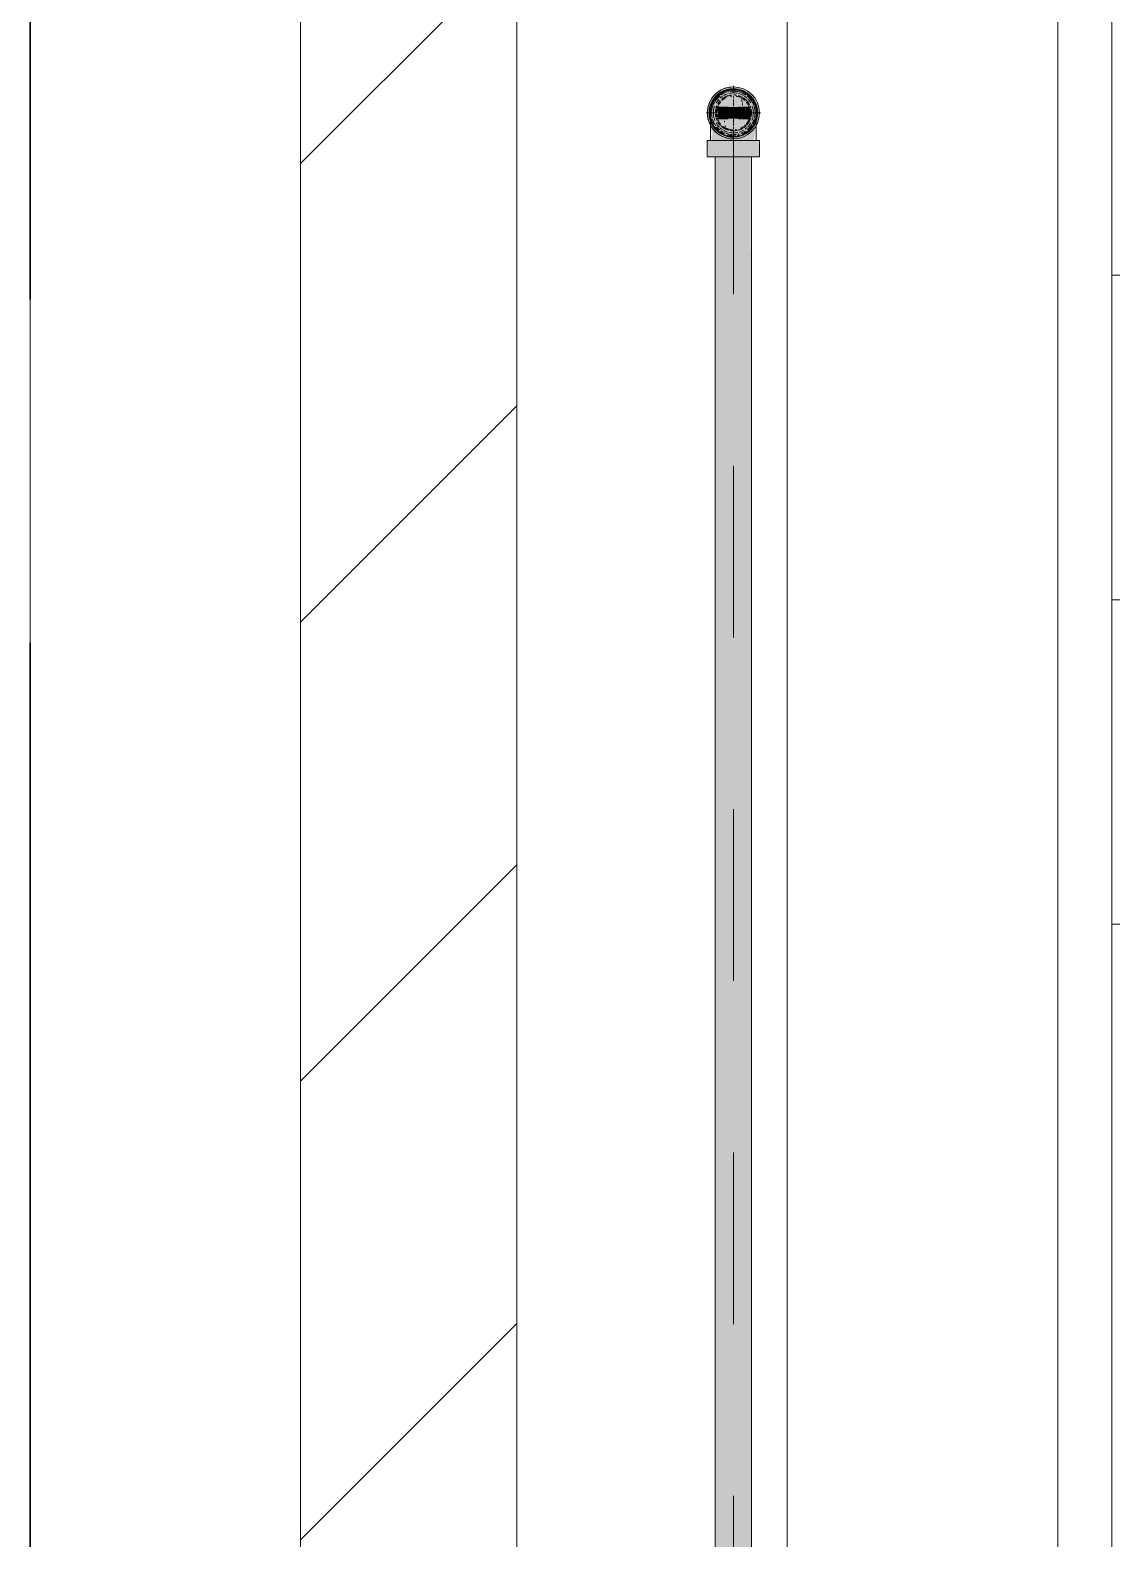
# Model space of a CAD drawing. Header units: millimetres. Extents: x -4000 to 187956, y -58990 to 162485.
# Drawn here: x 98000 to 99000, y 138132 to 139527 of the extents above; entities that cross this region are included whole.
import ezdxf

# ---------------------------------------------------------------- set-up
doc = ezdxf.new("R2010")
doc.units = ezdxf.units.MM
for name, pattern in [('Dash 1_16_', [317.5, 158.75, -158.75]), ('Grid Line', [2222.5, 1270, -317.5, 317.5, -317.5]), ('Grid Line 12_5mm', [2150, 1250, -300, 300, -300]), ('Overhead 1_5mm', [250, 150, -100])]:
    doc.linetypes.add(name, pattern=pattern)
for name, color, linetype, lineweight in [('A-WALL', 113, 'Continuous', 13), ('A-WALL-PATT', 111, 'Continuous', 13), ('F-SPRN', 3, 'Continuous', 9), ('P-PIPE', 3, 'Continuous', 9), ('P-PIPE-CNTR', 3, 'Continuous', 9), ('S-GRID', 1, 'Continuous', 30), ('S-STRS', 31, 'Continuous', 9)]:
    doc.layers.add(name, color=color, linetype=linetype, lineweight=lineweight)

# ---------------------------------------------------------------- blocks, each defined once
blk = doc.blocks.new('CMF2_NHAXUONG_A_rvt-1-FFS - TANG 1')
at = {"layer": 'A-WALL-PATT', "lineweight": 9}
h = blk.add_hatch(dxfattribs=at)
h.set_pattern_fill('FP_12', color=250, style=0, pattern_type=2)
h.set_pattern_definition([(45, (0, 0), (-212.13203, 212.13203), [])])
h.paths.add_polyline_path([(98449.8, 132002.1), (98449.8, 140900.5), (98249.8, 140900), (98249.8, 132002.1)])
at = {"layer": 'A-WALL', "color": 50, "lineweight": 15}
for p, q in [((98449.8, 132002.1), (98449.8, 140900.5)), ((98699.8, 140900), (98699.8, 137501.2)), ((98949.8, 137501.2), (98949.8, 140900)), ((98999.8, 137501.2), (98999.8, 140900)), ((98249.8, 140700.5), (98249.8, 132202.1))]:
    blk.add_line(p, q, dxfattribs=at)
at = {"layer": 'A-WALL', "color": 35, "lineweight": 15}
for p, q in [((98449.8, 132002.1), (98449.8, 140900)), ((98699.8, 140900), (98699.8, 137501.2)), ((98999.8, 137501.2), (98999.8, 140900)), ((98249.8, 140700.5), (98249.8, 132202.1))]:
    blk.add_line(p, q, dxfattribs=at)
at = {"layer": 'S-GRID', "linetype": 'Grid Line 12_5mm', "lineweight": 9}
blk.add_line((98000, 161185.2), (98000, -16487.4), dxfattribs=at)
at = {"layer": 'S-STRS', "color": 252}
for p, q in [((98999.8, 139600), (98999.8, 139300)), ((98999.8, 139300), (98999.8, 139000)), ((98999.8, 139000), (98999.8, 138700))]:
    blk.add_line(p, q, dxfattribs=at)
at = {"layer": 'S-STRS', "color": 250, "linetype": 'Overhead 1_5mm'}
for p, q in [((100199.8, 139300), (98999.8, 139300)), ((100199.8, 139000), (98999.8, 139000))]:
    blk.add_line(p, q, dxfattribs=at)
at = {"layer": 'S-STRS', "color": 250}
for p, q in [((100199.8, 139300), (98999.8, 139300)), ((100199.8, 139000), (98999.8, 139000)), ((100199.8, 138700), (98999.8, 138700))]:
    blk.add_line(p, q, dxfattribs=at)
blk = doc.blocks.new('Sprinkler_Up - DN20-V1012-FFS - TANG 1')
at = {"layer": 'F-SPRN', "transparency": 33554534}
for points in [[(-22.2, 0), (-3.9, 0.7), (-1.7, 2.9), (-1.2, 3.5), (-0.6, 4), (0.6, 4), (1.2, 3.5), (1.7, 2.9), (4.6, 0), (22.2, 0), (18, 13.1), (6.9, 21.2), (-6.9, 21.2), (-18, 13.1), (-20.5, 5.2)], [(0, -16.7), (4.3, -16.1), (11.8, -11.8), (16.1, -4.3), (15, 6.3), (11.8, 11.8), (8.3, 14.4), (0, 16.7), (-4.3, 16.1), (-11.8, 11.8), (-16.1, 4.3), (-16.1, -4.3), (-11.6, -12), (-8.3, -14.4)], [(0, -15.6), (7.8, -13.5), (13.5, -7.8), (15.1, -4), (14.1, 6.3), (13.5, 7.8), (7.8, 13.5), (0, 15.6), (-7.8, 13.5), (-11, 11), (-15.1, 4), (-15.1, -4), (-9.8, -12), (-7.8, -13.5)], [(-6.9, -21.2), (6.9, -21.2), (18, -13.1), (22.2, 0), (3.9, -0.7), (1.7, -2.9), (1.2, -3.5), (0.6, -4), (-0.6, -4), (-1.2, -3.5), (-1.7, -2.9), (-4.6, 0), (-22.2, 0), (-18, -13.1), (-12.4, -17.1)], [(-10.9, -5.5), (-10.9, 5.4), (-14.5, 5.4), (-14.5, -5.5)], [(-7.7, -5.5), (-7.7, 5.4), (-10.9, 5.4), (-10.9, -5.5)], [(-7.7, -5.5), (0, -5.5), (0, 5.4), (-7.7, 5.4)], [(0, 0), (5.7, 0), (2.9, 4.9), (-2.9, 4.9), (-5.7, 0)], [(2.9, -4.9), (5.7, 0), (-5.7, 0), (-2.9, -4.9)], [(0, 0), (4.6, 0), (0, 4.6), (-4.6, 0)], [(0, -4.6), (4.6, 0), (-4.6, 0)], [(0, -2.6), (1.3, 0), (-1.8, 0)], [(-1.3, 0), (1.8, 0), (0, 2.6)], [(7.7, -5.5), (7.7, 5.4), (0, 5.4), (0, -5.5)], [(7.7, -5.5), (10.9, -5.5), (10.8, 5.4), (7.7, 5.4)], [(14.5, -5.5), (14.5, 5.4), (10.9, 5.4), (10.9, -5.5)]]:
    blk.add_hatch(color=1, dxfattribs=at).paths.add_polyline_path(points)
at = {"layer": 'F-SPRN', "color": 1}
for p, q in [((-11.5, 5.4), (-14.5, 5.4)), ((-14.5, 5.4), (-11.3, 5.4)), ((-14.5, 5.4), (-14.5, 3.7)), ((-14.5, 3.3), (-14.5, 0)), ((-11.5, 5.4), (-11.5, 4)), ((-10.9, 1.9), (-10.9, 3.6)), ((-10.8, 5.4), (-8, 5.4)), ((-8.1, 5.4), (-10.8, 5.4)), ((-6.9, 5.4), (-8.1, 5.4)), ((-8.1, 5.4), (-8.1, 2.8)), ((-8.1, 2.5), (-8.1, 0.7)), ((-7.7, 5.4), (-6.9, 5.4)), ((-7.7, 4.8), (-7.7, 2.7)), ((-7.7, 4.8), (-7.7, 2.7)), ((-7.7, 2.1), (-7.7, 0.5)), ((-7.7, 2.1), (-7.7, 0.5)), ((-6.7, 5.4), (-4.7, 5.4)), ((-5.8, 3.8), (-5.8, 2.2)), ((-2.1, 0), (-2.1, 0)), ((-2.1, 0), (-2.1, -0.1)), ((-0.6, 2), (-0.6, 2)), ((-0.5, 2), (-0.6, 2)), ((-0.4, 2), (-0.5, 2)), ((0, 2.1), (-0.1, 2.1)), ((0.3, 2.1), (0.2, 2.1)), ((2.1, 0), (2.1, 0.1)), ((2.1, 0), (2.1, 0)), ((4.7, 5.4), (6.5, 5.4)), ((7.7, 5.4), (10.8, 5.4)), ((7.7, 5.2), (7.7, 2.7)), ((7.7, 5.2), (7.7, 2.7)), ((7.7, 2.3), (7.7, 0.5)), ((7.7, 2.3), (7.7, 0.5)), ((11.5, 5.4), (8.1, 5.4)), ((8.1, 5.4), (8.1, 2.8)), ((8.1, 2.5), (8.1, 0.4)), ((10.8, 5.4), (10.9, 5.4)), ((10.9, 5.4), (14.5, 5.4)), ((10.9, 3.6), (10.9, 0.2)), ((14.5, 5.4), (11.5, 5.4)), ((11.5, 5.4), (11.5, 4)), ((11.5, 3), (11.5, 0.2)), ((14.5, 5.4), (14.5, -5.5)), ((-14.5, -1.3), (-14.5, -3.7)), ((-11.1, -5.5), (-14.5, -5.5)), ((-14.5, -5.5), (-11.5, -5.5)), ((-10.9, -2.6), (-10.9, -1.3)), ((-10.8, -5.5), (-8.1, -5.5)), ((-7.8, -5.5), (-10.8, -5.5)), ((-8.1, -4.2), (-8.1, -5.5)), ((-8.1, -5.5), (-6.9, -5.5)), ((-7.7, -2.7), (-7.7, -4)), ((-7.7, -2.7), (-7.7, -4)), ((-6.9, -5.5), (-7.7, -5.5)), ((-6.9, -5.5), (-5.8, -5.5)), ((-4.8, -5.5), (-6.9, -5.5)), ((-5.8, -2.3), (-5.8, -3.8)), ((0, -2.1), (0.1, -2.1)), ((7, -5.5), (4.8, -5.5)), ((5.8, -2.2), (5.8, -3.8)), ((5.8, -5.5), (7, -5.5)), ((7.7, -0.5), (7.7, -2.3)), ((7.7, -0.5), (7.7, -2.3)), ((7.7, -2.7), (7.7, -5.4)), ((7.7, -2.7), (7.7, -5.4)), ((10.8, -5.5), (7.7, -5.5)), ((8.1, -0.4), (8.1, -2.5)), ((8.1, -2.8), (8.1, -5.5)), ((8.1, -5.5), (11.5, -5.5)), ((10.9, -5.5), (10.8, -5.5)), ((10.9, -0.2), (10.9, -3.6)), ((14.5, -5.5), (10.9, -5.5)), ((11.5, -0.2), (11.5, -3)), ((11.5, -4), (11.5, -5.5)), ((11.5, -5.5), (14.5, -5.5))]:
    blk.add_line(p, q, dxfattribs=at)
at = {"layer": 'F-SPRN', "color": 1, "flags": 128}
for points in [[(-2, 0.7), (-2, 0.6), (-2, 0.5), (-2, 0.5), (-2, 0.4), (-2.1, 0.3), (-2.1, 0.2), (-2.1, 0.1), (-2.1, 0)], [(-1.5, 1.5), (-1.5, 1.4), (-1.6, 1.3), (-1.6, 1.3), (-1.7, 1.2), (-1.7, 1.1), (-1.8, 1.1), (-1.8, 1), (-1.9, 0.9), (-1.9, 0.8), (-1.9, 0.8), (-2, 0.7)], [(-1.1, 1.8), (-1.2, 1.7), (-1.2, 1.7), (-1.3, 1.6), (-1.4, 1.6), (-1.4, 1.5), (-1.5, 1.5)], [(-0.6, 2), (-0.7, 2), (-0.8, 1.9), (-0.9, 1.9), (-0.9, 1.9), (-1, 1.8), (-1.1, 1.8)], [(-0.1, 2.1), (-0.1, 2.1), (-0.2, 2.1), (-0.3, 2.1), (-0.4, 2)], [(0.2, 2.1), (0.1, 2.1), (0, 2.1)], [(0.4, 2), (0.4, 2), (0.3, 2.1)], [(2, 0.4), (2, 0.5), (2, 0.6), (2, 0.7), (1.9, 0.7), (1.9, 0.8), (1.9, 0.9), (1.8, 1), (1.8, 1), (1.8, 1.1), (1.7, 1.2), (1.7, 1.2), (1.6, 1.3), (1.6, 1.4), (1.5, 1.4), (1.4, 1.5), (1.4, 1.5), (1.3, 1.6), (1.3, 1.7), (1.2, 1.7), (1.1, 1.7), (1.1, 1.8), (1, 1.8), (0.9, 1.9), (0.8, 1.9), (0.8, 1.9), (0.7, 2), (0.6, 2), (0.5, 2), (0.4, 2)], [(2.1, 0.1), (2.1, 0.2), (2.1, 0.2), (2.1, 0.3), (2, 0.4)], [(-2.1, -0.1), (-2.1, -0.2), (-2.1, -0.2), (-2.1, -0.3)], [(-2.1, -0.3), (-2, -0.4), (-2, -0.5), (-2, -0.6), (-2, -0.7), (-1.9, -0.7), (-1.9, -0.8), (-1.9, -0.9), (-1.8, -1), (-1.8, -1), (-1.8, -1.1), (-1.7, -1.2), (-1.7, -1.2), (-1.6, -1.3), (-1.6, -1.4), (-1.5, -1.4), (-1.4, -1.5), (-1.4, -1.5), (-1.3, -1.6), (-1.3, -1.7), (-1.2, -1.7), (-1.1, -1.7), (-1.1, -1.8), (-1, -1.8), (-0.9, -1.9), (-0.8, -1.9), (-0.8, -1.9), (-0.7, -2), (-0.6, -2), (-0.5, -2), (-0.4, -2), (-0.4, -2), (-0.3, -2.1), (-0.2, -2.1), (-0.1, -2.1), (0, -2.1)], [(0.1, -2.1), (0.1, -2.1), (0.2, -2.1), (0.3, -2.1), (0.4, -2), (0.5, -2), (0.6, -2), (0.6, -2), (0.7, -2), (0.8, -1.9), (0.9, -1.9), (0.9, -1.9), (1, -1.8), (1.1, -1.8), (1.2, -1.7), (1.2, -1.7), (1.3, -1.6), (1.4, -1.6), (1.4, -1.5), (1.5, -1.5), (1.5, -1.4), (1.6, -1.3), (1.6, -1.3), (1.7, -1.2), (1.7, -1.1), (1.8, -1.1), (1.8, -1), (1.9, -0.9), (1.9, -0.8), (1.9, -0.8), (2, -0.7), (2, -0.6), (2, -0.5), (2, -0.5), (2, -0.4), (2.1, -0.3), (2.1, -0.2), (2.1, -0.1), (2.1, 0)]]:
    blk.add_lwpolyline(points, dxfattribs=at)
at = {"layer": 'F-SPRN', "color": 1}
for radius, start, end in [(22.2, 360, 180), (21.9, 126.6942, 143.2701), (21.9, 108.2621, 125.7507), (16.7, 121.4181, 130.5751), (16.7, 121.4181, 130.5751), (16.7, 106.5995, 120), (16.7, 106.5995, 120), (15.6, 114.4363, 119.9813), (15.6, 114.4363, 119.9813), (21.9, 99.348, 107.901), (16.7, 96.4143, 105), (16.7, 96.4143, 105), (21.9, 90.145, 98.8503), (15.6, 95.5762, 100.6843), (15.6, 95.5762, 100.6843), (16.7, 83.0684, 90), (16.7, 83.0684, 90), (21.9, 72.5583, 89.4624), (15.6, 75.573, 80.5892), (15.6, 75.573, 80.5892), (15.6, 67.5614, 74.5481), (15.6, 67.5614, 74.5481), (16.7, 60, 75), (16.7, 60, 75), (15.6, 60.0187, 65.5637), (15.6, 60.0187, 65.5637), (21.9, 54.2493, 71.7379), (16.7, 49.4249, 58.5819), (16.7, 49.4249, 58.5819), (21.9, 36.7299, 53.3058), (21.9, 165.6773, 179.2615), (21.9, 144.7698, 162.401), (16.7, 167.6802, 180), (16.7, 167.6802, 180), (16.7, 157.6142, 164.9693), (16.7, 157.6142, 164.9693), (15.6, 166.4265, 180), (15.6, 166.4265, 180), (15.6, 156.3845, 165), (15.6, 156.3845, 165), (16.7, 136.7213, 149.931), (16.7, 136.7213, 149.931), (15.6, 150.9409, 156.0102), (15.6, 150.9409, 156.0102), (15.6, 138.4214, 150), (15.6, 138.4214, 150), (15.6, 120.5262, 133.2078), (15.6, 120.5262, 133.2078), (4.63, 155.7832, 180), (4.63, 155.7832, 180), (4.63, 109.0192, 138.2703), (4.63, 109.0192, 138.2703), (2.56, 109.0192, 168.8278), (2.56, 109.0192, 168.8278), (2.04, 109.0192, 180), (4.63, 17.9592, 90), (4.63, 17.9592, 90), (3.81, 57.0577, 90), (2.56, 14.5599, 90), (2.56, 14.5599, 90), (2.04, 10.4703, 90), (3.81, 16.1605, 43.8358), (15.6, 46.7922, 60), (15.6, 46.7922, 60), (15.6, 30, 41.5786), (15.6, 30, 41.5786), (16.7, 30, 43.2787), (16.7, 30, 43.2787), (15.6, 23.9898, 29.5646), (15.6, 23.9898, 29.5646), (15.6, 15, 23.6155), (15.6, 15, 23.6155), (15.6, 360, 13.6618), (15.6, 0, 13.6618), (16.7, 15, 22.3858), (16.7, 15, 22.3858), (16.7, 360, 12.3198), (16.7, 0, 12.3198), (21.9, 17.599, 35.2302), (21.9, 0.7385, 14.3227), (22.2, 180, 360), (21.9, 180.7385, 194.3227), (21.9, 195.1849, 213.4323), (21.9, 213.4323, 216), (21.9, 216.7299, 233.3058), (16.7, 180, 192.3198), (16.7, 180, 192.3198), (16.7, 195.0307, 204.6121), (16.7, 195.0307, 204.6121), (15.6, 181.9082, 193.6618), (15.6, 181.9082, 193.6618), (15.6, 197.3339, 209.5646), (15.6, 197.3339, 209.5646), (16.7, 210.069, 223.2787), (16.7, 210.069, 223.2787), (15.6, 212.5472, 221.5786), (15.6, 212.5472, 221.5786), (16.7, 225, 225.9589), (16.7, 225, 225.9589), (16.7, 229.4249, 238.5819), (16.7, 229.4249, 238.5819), (15.6, 233.795, 240), (15.6, 233.795, 240), (15.6, 240.0187, 254.5481), (15.6, 240.0187, 254.5481), (4.63, 197.9592, 0), (4.63, 197.9592, 360), (3.81, 196.1605, 360), (2.56, 191.1677, 0), (2.56, 191.1677, 360), (2.04, 190.4703, 0), (15.6, 294.4363, 299.9813), (15.6, 294.4363, 299.9813), (15.6, 300, 306.205), (15.6, 300, 306.205), (16.7, 301.4181, 310.5751), (16.7, 301.4181, 310.5751), (15.6, 309.4169, 315), (15.6, 309.4169, 315), (16.7, 310.6394, 315), (16.7, 310.6394, 315), (15.6, 318.4214, 330), (15.6, 318.4214, 330), (16.7, 316.7213, 330), (16.7, 316.7213, 330), (21.9, 306.6942, 323.2701), (15.6, 330.4354, 345), (15.6, 330.4354, 336.3845), (15.6, 339.6139, 345), (15.6, 346.3382, 360), (15.6, 346.3382, 360), (16.7, 335.3879, 345), (16.7, 335.3879, 345), (16.7, 347.6802, 360), (16.7, 347.6802, 360), (21.9, 324.7698, 344.8151), (21.9, 345.6773, 359.2615), (21.9, 234.2493, 251.7379), (16.7, 240, 255), (16.7, 240, 255), (21.9, 252.5583, 269.4624), (15.6, 255, 267.64), (15.6, 255, 267.64), (16.7, 263.0684, 270), (16.7, 263.0684, 270), (21.9, 270.145, 278.8503), (15.6, 275.5762, 280.6843), (15.6, 275.5762, 280.6843), (16.7, 276.4143, 285), (16.7, 276.4143, 285), (21.9, 279.348, 287.901), (16.7, 286.5995, 300), (16.7, 286.5995, 300), (21.9, 288.2621, 305.7507)]:
    blk.add_arc((0, 0), radius, start, end, dxfattribs=at)
blk = doc.blocks.new('Steel_Elbow_Threaded_HoaPhat - Standard-V1013-FFS - TANG 1')
at = {"layer": 'P-PIPE', "lineweight": 13, "transparency": 33554534}
for points in [[(98650, 139426), (98656.2, 139426.8), (98662.1, 139429.2), (98667.1, 139433), (98670.9, 139438), (98673.3, 139443.8), (98674.1, 139450.1), (98673.3, 139456.4), (98670.9, 139462.1), (98667.1, 139467.1), (98662.1, 139471), (98656.2, 139473.4), (98650, 139474.2), (98643.8, 139473.4), (98637.9, 139471), (98633, 139467.1), (98629.1, 139462.1), (98626.7, 139456.3), (98625.9, 139450.1), (98626.7, 139443.8), (98629.1, 139438), (98633, 139433), (98637.9, 139429.2), (98643.8, 139426.8)], [(98650, 139409.5), (98650, 139424.7), (98625.9, 139424.7), (98626.7, 139409.5), (98643.8, 139409.5)], [(98650, 139409.5), (98674.1, 139409.5), (98673.3, 139424.7), (98650, 139424.7), (98650, 139419.9)]]:
    blk.add_hatch(color=1, dxfattribs=at).paths.add_polyline_path(points)
h = blk.add_hatch(color=1, dxfattribs=at)
h.paths.add_polyline_path([(98633.1, 139434.9), (98630.8, 139438.1), (98631.4, 139435.6)])
h.paths.add_polyline_path([(98634, 139424.7), (98650, 139424.7), (98650, 139428.9), (98642.8, 139430.2), (98644.1, 139428.3), (98636.6, 139433), (98632.6, 139437.1), (98633.8, 139431.9), (98630.4, 139438.1), (98629.2, 139438.1), (98629.4, 139433), (98630.5, 139433.3), (98630.6, 139429.2), (98629.3, 139428.9), (98630.4, 139424.7), (98631.7, 139424.7)])
h = blk.add_hatch(color=1, dxfattribs=at)
h.paths.add_polyline_path([(98657.2, 139430.2), (98659.7, 139430.2), (98655.9, 139428.3)])
h.paths.add_polyline_path([(98650, 139424.7), (98668.3, 139424.7), (98669.7, 139428.5), (98669.9, 139435.9), (98670.2, 139440), (98668.8, 139439.5), (98662.8, 139432.6), (98657.2, 139430.2), (98650, 139428.9), (98650, 139427.7)])
h.paths.add_polyline_path([(98665.7, 139433.4), (98666.1, 139435.6), (98668.2, 139436.4)])
at = {"layer": 'P-PIPE', "color": 20, "lineweight": 13}
for p, q in [((98636.5, 139466.4), (98637.2, 139466.9)), ((98637.2, 139466.9), (98637.9, 139467.4)), ((98639.3, 139468.3), (98640, 139468.7)), ((98641.6, 139469.5), (98642.3, 139469.8)), ((98642.3, 139469.8), (98643.1, 139470.1)), ((98649.8, 139471.2), (98650, 139471.2)), ((98652.5, 139471.1), (98653.4, 139471)), ((98661.2, 139468), (98661.9, 139467.5)), ((98629, 139452.6), (98629.1, 139453.5)), ((98629.5, 139455.1), (98629.7, 139455.9)), ((98633, 139462.7), (98633.6, 139463.4)), ((98634.7, 139464.7), (98635.3, 139465.3)), ((98664.6, 139465.4), (98665.2, 139464.8)), ((98666.3, 139463.6), (98666.8, 139462.9)), ((98666.8, 139462.9), (98667.3, 139462.2)), ((98667.3, 139462.2), (98667.8, 139461.5)), ((98667.8, 139461.5), (98668.2, 139460.8)), ((98668.2, 139460.8), (98668.7, 139460.1)), ((98668.7, 139460.1), (98669, 139459.3)), ((98669, 139459.3), (98669.4, 139458.5)), ((98670.3, 139456.2), (98670.5, 139455.3)), ((98670.8, 139453.7), (98671, 139452.8)), ((98628.9, 139450.1), (98628.9, 139450.1)), ((98628.9, 139442.9), (98628.9, 139443.6)), ((98628.9, 139442.2), (98628.9, 139442.9)), ((98628.9, 139439), (98628.9, 139439.8)), ((98671.1, 139451.2), (98671.2, 139450.3)), ((98671.2, 139450.3), (98671.2, 139450.1)), ((98671.2, 139450.1), (98671.2, 139450.1)), ((98671.2, 139449.6), (98671.2, 139449.4)), ((98671.2, 139449.4), (98671.2, 139449.1)), ((98671.2, 139445.1), (98671.2, 139444.4)), ((98671.2, 139444.4), (98671.2, 139443.8)), ((98671.2, 139443.8), (98671.2, 139443.1)), ((98671.2, 139439.2), (98671.2, 139438.4)), ((98625.9, 139424.7), (98625.9, 139409.5)), ((98630.3, 139424.7), (98625.9, 139424.7)), ((98650, 139424.7), (98625.9, 139424.7)), ((98628.9, 139424.7), (98642.8, 139424.7)), ((98630.1, 139424.7), (98631.7, 139424.7)), ((98633, 139424.7), (98630.3, 139424.7)), ((98631.7, 139424.7), (98632.8, 139424.7)), ((98633.8, 139424.7), (98636.4, 139424.7)), ((98642.7, 139424.7), (98634, 139424.7)), ((98636.4, 139424.7), (98642.8, 139424.7)), ((98643.7, 139424.7), (98650, 139424.7)), ((98643.7, 139424.7), (98650, 139424.7)), ((98650, 139424.7), (98643.8, 139424.7)), ((98656.2, 139424.7), (98650, 139424.7)), ((98674.1, 139424.7), (98650, 139424.7)), ((98650, 139424.7), (98656.3, 139424.7)), ((98650, 139424.7), (98656.3, 139424.7)), ((98657.2, 139424.7), (98660.6, 139424.7)), ((98657.2, 139424.7), (98671.2, 139424.7)), ((98660.5, 139424.7), (98657.3, 139424.7)), ((98666, 139424.7), (98660.8, 139424.7)), ((98660.9, 139424.7), (98663.6, 139424.7)), ((98663.6, 139424.7), (98666.2, 139424.7)), ((98668.5, 139424.7), (98667.1, 139424.7)), ((98667.2, 139424.7), (98668.3, 139424.7)), ((98674.1, 139424.7), (98668.5, 139424.7)), ((98674.1, 139409.5), (98674.1, 139424.7)), ((98625.9, 139409.5), (98633, 139409.5)), ((98625.9, 139409.5), (98650, 139409.5)), ((98633.8, 139409.5), (98637.9, 139409.5)), ((98638.2, 139409.5), (98650, 139409.5)), ((98650, 139409.5), (98661.8, 139409.5)), ((98650, 139409.5), (98674.1, 139409.5)), ((98662.1, 139409.5), (98666.2, 139409.5)), ((98667.1, 139409.5), (98674.1, 139409.5))]:
    blk.add_line(p, q, dxfattribs=at)
at = {"layer": 'P-PIPE', "color": 20, "lineweight": 13, "flags": 128}
for points in [[(98635.3, 139465.3), (98635.9, 139465.8), (98636.5, 139466.4)], [(98637.9, 139467.4), (98638.6, 139467.9), (98639.3, 139468.3)], [(98640, 139468.7), (98640.8, 139469.1), (98641.6, 139469.5)], [(98643.1, 139470.1), (98643.9, 139470.3), (98644.8, 139470.6)], [(98644.8, 139470.6), (98645.6, 139470.8), (98646.4, 139470.9)], [(98646.4, 139470.9), (98647.2, 139471.1), (98648.1, 139471.1)], [(98648.1, 139471.1), (98648.9, 139471.2), (98649.8, 139471.2)], [(98650, 139471.2), (98650.8, 139471.2), (98651.7, 139471.2), (98652.5, 139471.1)], [(98653.4, 139471), (98654.2, 139470.8), (98655, 139470.6)], [(98655, 139470.6), (98655.8, 139470.4), (98656.7, 139470.2)], [(98656.7, 139470.2), (98657.5, 139469.9), (98658.2, 139469.6), (98659, 139469.2), (98659.8, 139468.8)], [(98659.8, 139468.8), (98660.5, 139468.4), (98661.2, 139468)], [(98661.9, 139467.5), (98662.6, 139467.1), (98663.3, 139466.5)], [(98663.3, 139466.5), (98663.9, 139466), (98664.6, 139465.4)], [(98628.9, 139450.1), (98628.9, 139450.9), (98628.9, 139451.8), (98629, 139452.6)], [(98629.1, 139453.5), (98629.3, 139454.3), (98629.5, 139455.1)], [(98629.7, 139455.9), (98629.9, 139456.7), (98630.2, 139457.5), (98630.5, 139458.3), (98630.9, 139459.1), (98631.2, 139459.9)], [(98631.2, 139459.9), (98631.6, 139460.6), (98632.1, 139461.3)], [(98632.1, 139461.3), (98632.5, 139462), (98633, 139462.7)], [(98633.6, 139463.4), (98634.1, 139464), (98634.7, 139464.7)], [(98665.2, 139464.8), (98665.8, 139464.2), (98666.3, 139463.6)], [(98669.4, 139458.5), (98669.7, 139457.8), (98670, 139457), (98670.3, 139456.2)], [(98670.5, 139455.3), (98670.7, 139454.5), (98670.8, 139453.7)], [(98671, 139452.8), (98671.1, 139452), (98671.1, 139451.2)], [(98628.9, 139449.7), (98628.9, 139449.9), (98628.9, 139450), (98628.9, 139450.1)], [(98628.9, 139449.3), (98628.9, 139449.5), (98628.9, 139449.7)], [(98628.9, 139448.4), (98628.9, 139448.7), (98628.9, 139449), (98628.9, 139449.3)], [(98628.9, 139447.5), (98628.9, 139448), (98628.9, 139448.4)], [(98628.9, 139446.1), (98628.9, 139446.6), (98628.9, 139447.1), (98628.9, 139447.5)], [(98628.9, 139444.9), (98628.9, 139445.5), (98628.9, 139446.1)], [(98628.9, 139443.6), (98628.9, 139444.3), (98628.9, 139444.9)], [(98628.9, 139439.8), (98628.9, 139440.6), (98628.9, 139441.4), (98628.9, 139442.2)], [(98628.9, 139438.1), (98628.9, 139438.2), (98628.9, 139439)], [(98628.9, 139424.7), (98628.9, 139425.7), (98628.9, 139426.7), (98628.9, 139427.7), (98628.9, 139428.7), (98628.9, 139429.7), (98628.9, 139430.7), (98628.9, 139431.7), (98628.9, 139432.7), (98628.9, 139433.6), (98628.9, 139434.6), (98628.9, 139435.5), (98628.9, 139436.4), (98628.9, 139437.3), (98628.9, 139438.1)], [(98671.2, 139450.1), (98671.2, 139450), (98671.2, 139449.9), (98671.2, 139449.8), (98671.2, 139449.6)], [(98671.2, 139449.1), (98671.2, 139448.8), (98671.2, 139448.5), (98671.2, 139448.1)], [(98671.2, 139448.1), (98671.2, 139447.7), (98671.2, 139447.2)], [(98671.2, 139447.2), (98671.2, 139446.7), (98671.2, 139446.2)], [(98671.2, 139446.2), (98671.2, 139445.6), (98671.2, 139445.1)], [(98671.2, 139443.1), (98671.2, 139442.4), (98671.2, 139441.6), (98671.2, 139440.9), (98671.2, 139440.1), (98671.2, 139439.2)], [(98671.2, 139438.4), (98671.2, 139437.5), (98671.2, 139436.6), (98671.2, 139435.7), (98671.2, 139434.8), (98671.2, 139433.9), (98671.2, 139432.9), (98671.2, 139432), (98671.2, 139431), (98671.2, 139430), (98671.2, 139429), (98671.2, 139428), (98671.2, 139427), (98671.2, 139426), (98671.2, 139424.9), (98671.2, 139424.7)]]:
    blk.add_lwpolyline(points, dxfattribs=at)
at = {"layer": 'P-PIPE', "color": 20, "lineweight": 13}
for radius, start, end in [(24.1, 90, 270), (24.1, 90, 164.8633), (21.1, 130, 141.5729), (21.1, 112.9314, 123.6981), (21.1, 99.9303, 104.963), (21.1, 91.1041, 98.9613), (24.1, 270, 90), (24.1, 270, 90), (21.1, 75.037, 90), (21.1, 54.2198, 67.6765), (21.1, 38.4271, 50), (24.1, 165, 209.7417), (24.1, 164.8633, 165), (21.1, 172.2328, 178.0289), (21.1, 165.7343, 170), (21.1, 154.6252, 162.3991), (21.1, 150.0026, 154.1966), (21.1, 25.3748, 29.9974), (21.1, 17.6009, 24.7351), (21.1, 10, 14.2657), (21.1, 1.9711, 7.7672), (21.1, 181.9562, 187.2796), (24.1, 209.7417, 210), (21.1, 195.0335, 203.6422), (21.1, 205.3678, 209.9924), (21.1, 321.5854, 326.2592), (21.1, 330.0076, 334.6322), (21.1, 336.3578, 344.9665), (21.1, 345.7465, 350), (21.1, 352.7204, 358.0438), (24.1, 210, 270), (21.1, 218.9512, 230), (21.1, 234.1976, 239.9895), (21.1, 240.7988, 247.0623), (21.1, 255.0343, 270), (21.1, 270, 275.2662), (21.1, 279.9464, 284.9657), (21.1, 292.3295, 300.0105), (21.1, 301.1702, 305.8024), (21.1, 310, 321.0488)]:
    blk.add_arc((98650, 139450.1), radius, start, end, dxfattribs=at)
blk = doc.blocks.new('Steel_Transition_Threaded_HoaPhat - Standard-V1014-FFS - TANG 1')
at = {"layer": 'P-PIPE', "lineweight": 13, "transparency": 33554534}
h = blk.add_hatch(color=1, dxfattribs=at)
h.paths.add_polyline_path([(98650, 139427.6), (98655.8, 139428.4), (98661.3, 139430.6), (98665.9, 139434.2), (98669.5, 139438.8), (98671.7, 139444.3), (98672.5, 139450.1), (98671.5, 139456.4), (98669.5, 139461.3), (98665.9, 139466), (98661.3, 139469.6), (98655.8, 139471.8), (98650, 139472.6), (98644.2, 139471.8), (98638.8, 139469.6), (98634.1, 139466), (98630.5, 139461.3), (98628.3, 139455.9), (98627.5, 139450.1), (98628.3, 139444.3), (98631.1, 139438.1), (98634.1, 139434.2), (98638.8, 139430.6), (98644.2, 139428.4)])
h.paths.add_polyline_path([(98650, 139430), (98644.8, 139430.7), (98640, 139432.7), (98634.1, 139438.1), (98632.6, 139440), (98630.6, 139444.9), (98629.9, 139450.1), (98631, 139456.4), (98632.6, 139460.1), (98635.8, 139464.3), (98640, 139467.5), (98644.8, 139469.5), (98650, 139470.2), (98655.2, 139469.5), (98660.1, 139467.5), (98664.2, 139464.3), (98669, 139456.4), (98669.4, 139455.3), (98670.1, 139450.1), (98669.4, 139444.9), (98667.4, 139440), (98660.8, 139433.2), (98660.1, 139432.7), (98655.2, 139430.7)])
for points in [[(98650, 139430), (98650, 139433.7), (98641.8, 139435.9), (98635.8, 139441.9), (98633.6, 139450.1), (98635.8, 139458.3), (98641.8, 139464.3), (98650, 139466.5), (98650, 139470.2), (98644.8, 139469.5), (98640, 139467.5), (98635.8, 139464.3), (98631, 139456.4), (98630.6, 139455.3), (98629.9, 139450.1), (98630.6, 139444.9), (98634.1, 139438.1), (98635.8, 139435.9), (98640, 139432.7), (98644.8, 139430.7)], [(98650, 139431.6), (98654.8, 139432.2), (98660.8, 139435.2), (98663.1, 139437), (98666, 139440.8), (98667.9, 139445.3), (98668.5, 139450.1), (98667.2, 139456.4), (98666, 139459.3), (98663.1, 139463.2), (98659.3, 139466.1), (98654.8, 139468), (98650, 139468.6), (98645.2, 139468), (98640.8, 139466.1), (98636.9, 139463.2), (98632.8, 139456.4), (98632.1, 139454.9), (98631.5, 139450.1), (98632.1, 139445.3), (98636.1, 139438.1), (98636.9, 139437), (98640.8, 139434.1), (98645.2, 139432.2)], [(98650, 139430), (98655.2, 139430.7), (98660.8, 139433.2), (98664.2, 139435.9), (98667.4, 139440), (98669.4, 139444.9), (98670.1, 139450.1), (98669, 139456.4), (98667.4, 139460.1), (98664.2, 139464.3), (98660.1, 139467.5), (98655.2, 139469.5), (98650, 139470.2), (98650, 139466.5), (98658.2, 139464.3), (98664.2, 139458.3), (98666.4, 139450.1), (98664.2, 139441.9), (98658.2, 139435.9), (98650, 139433.7)]]:
    blk.add_hatch(color=1, dxfattribs=at).paths.add_polyline_path(points)
at = {"layer": 'P-PIPE', "color": 20, "lineweight": 13}
for radius, start, end in [(22.5, 90, 210), (22.5, 90, 270), (20.1, 109.6859, 125.0043), (18.5, 106.819, 120), (18.5, 106.819, 120), (20.1, 100.9975, 105), (18.5, 91.4353, 103.2046), (18.5, 91.4353, 103.2046), (16.4, 96.2132, 104.6042), (20.1, 90.5246, 98.5089), (22.5, 270, 90), (22.5, 270, 90), (18.5, 78.0986, 90), (18.5, 78.0986, 90), (20.1, 75.0607, 87.9279), (18.5, 60, 75), (18.5, 60, 75), (20.1, 54.9957, 75), (20.1, 166.0499, 193.9501), (20.1, 161.6229, 165), (20.1, 150, 161.6229), (18.5, 166.5939, 193.4061), (18.5, 166.5939, 193.4061), (18.5, 159.9387, 165), (18.5, 159.9387, 165), (20.1, 128.8856, 148.1553), (16.4, 168.5467, 178.9063), (18.5, 136.4297, 150), (18.5, 136.4297, 150), (16.4, 158.0319, 163.506), (16.4, 143.5463, 150), (18.5, 123.4976, 133.2041), (18.5, 123.4976, 133.2041), (16.4, 121.0738, 128.0319), (16.4, 115.1607, 120), (16.4, 107.4657, 111.9681), (16.4, 66.9681, 72.9388), (16.4, 50.4733, 56.6389), (18.5, 46.7959, 56.5024), (18.5, 46.7959, 56.5024), (20.1, 31.8447, 51.1144), (16.4, 30, 38.0319), (18.5, 30, 43.5703), (18.5, 30, 43.5703), (16.4, 353.5463, 8.0319), (20.1, 18.3771, 30), (18.5, 15, 20.0613), (18.5, 15, 20.0613), (18.5, 346.5939, 13.4061), (18.5, 346.5939, 13.4061), (20.1, 15, 18.3771), (20.1, 346.0499, 13.9501), (22.5, 210, 212.2723), (20.1, 197.2551, 210), (22.5, 212.2723, 270), (18.5, 195, 202.3768), (18.5, 195, 202.3768), (20.1, 211.8447, 216.8676), (16.4, 184.8393, 191.4533), (18.5, 210, 225), (18.5, 210, 225), (16.4, 210.6635, 216.4537), (16.4, 225, 227.0683), (16.4, 311.4072, 315), (20.1, 308.8856, 328.1553), (18.5, 316.4297, 330), (18.5, 316.4297, 330), (16.4, 338.0319, 342.8691), (18.5, 337.6232, 345), (18.5, 337.6232, 345), (20.1, 330, 342.7449), (20.1, 220.1323, 231.1144), (18.5, 226.7959, 236.5024), (18.5, 226.7959, 236.5024), (20.1, 234.9957, 255), (16.4, 230.4733, 236.6389), (18.5, 240, 255), (18.5, 240, 255), (16.4, 240, 246.5955), (16.4, 250.3629, 255), (20.1, 255.0607, 267.9279), (18.5, 258.0986, 270), (18.5, 258.0986, 270), (16.4, 264.1652, 268.506), (20.1, 270.5246, 278.5089), (18.5, 271.4353, 283.2046), (18.5, 271.4353, 283.2046), (16.4, 276.2132, 283.9063), (20.1, 280.9975, 285), (16.4, 287.4657, 291.9681), (18.5, 286.819, 300), (18.5, 286.819, 300), (16.4, 293.4045, 300), (20.1, 289.6859, 302.6413), (18.5, 306.0017, 313.2041), (18.5, 306.0017, 313.2041)]:
    blk.add_arc((98650, 139450.1), radius, start, end, dxfattribs=at)

msp = doc.modelspace()

# ---------------------------------------------------------------- block references
at = {"lineweight": 5}
msp.add_blockref('CMF2_NHAXUONG_A_rvt-1-FFS - TANG 1', (0, 0), dxfattribs=at)

# ---------------------------------------------------------------- next in the draw order: hatches: boundary and pattern name
at = {"layer": 'P-PIPE', "lineweight": 5, "transparency": 33554534}
for points in [[(98641.7, 139435.6), (98642.5, 139438.1), (98641.7, 139441.7), (98643.1, 139446.3), (98645.8, 139449), (98657.2, 139454.3), (98658.4, 139458.4), (98657.2, 139462.6), (98655.9, 139464.3), (98650, 139466.8), (98641.7, 139464.6), (98635.5, 139458.4), (98633.3, 139450.1), (98635.5, 139441.7), (98638.4, 139438.1)], [(98650, 136742.6), (98650, 139409.5), (98633.3, 139409.5), (98633.9, 136742.6), (98645.7, 136742.6)], [(98650, 136742.6), (98666.7, 136742.6), (98666.1, 139409.5), (98650, 139409.5), (98650, 136828.3)]]:
    msp.add_hatch(color=1, dxfattribs=at).paths.add_polyline_path(points)
at = {"layer": 'P-PIPE', "transparency": 33554534}
msp.add_hatch(color=1, dxfattribs=at).paths.add_polyline_path([(98650, 139433.4), (98658.4, 139435.6), (98661.8, 139438.3), (98666.1, 139445.8), (98666.1, 139454.4), (98661.8, 139461.9), (98658.4, 139464.6), (98650, 139466.8), (98645.7, 139466.2), (98638.2, 139461.9), (98633.9, 139454.4), (98633.9, 139445.8), (98638.4, 139438.1), (98641.7, 139435.6)])

# ---------------------------------------------------------------- next in the draw order: linework, layer by layer
at = {"layer": 'P-PIPE', "color": 20, "lineweight": 13}
for p, q in [((98633.3, 139409.5), (98633.3, 136742.6)), ((98637.9, 139409.5), (98633.3, 139409.5)), ((98661.8, 139409.5), (98638.2, 139409.5)), ((98666.7, 139409.5), (98662.1, 139409.5)), ((98666.7, 136742.6), (98666.7, 139409.5))]:
    msp.add_line(p, q, dxfattribs=at)
at = {"layer": 'P-PIPE', "color": 1}
for centre, radius, start, end in [((98650, 139458.4), 8.35, 69.0027, 79.2369), ((98650, 139450.1), 16.7, 170.1108, 177.203), ((98650, 139450.1), 16.7, 157.579, 164.2722), ((98650, 139458.4), 8.35, 316.3183, 330), ((98650, 139458.4), 8.35, 20.1285, 29.0413), ((98650, 139458.4), 8.35, 8.0385, 17.9918), ((98650, 139458.4), 8.35, 352.2824, 1.6717), ((98650, 139450.1), 16.7, 46.0317, 57.203), ((98650, 139450.1), 16.7, 39.3092, 45.2846), ((98650, 139450.1), 16.7, 32.3031, 39.2955), ((98650, 139450.1), 16.7, 26.1093, 31.0974), ((98650, 139450.1), 16.7, 16.9375, 22.421), ((98650, 139450.1), 16.7, 4.3093, 9.8892), ((98650, 139450.1), 16.7, 182.797, 189.8892), ((98650, 139450.1), 16.7, 190.2154, 195.2487), ((98650, 139441.7), 8.35, 172.0327, 181.5407), ((98650, 139441.7), 8.35, 205.9082, 210), ((98650, 139441.7), 8.35, 147.5356, 150), ((98650, 139441.7), 8.35, 131.0366, 147.5356), ((98650, 139441.7), 8.35, 115.6806, 125.5287), ((98650, 139441.7), 8.35, 100.6842, 114.0387), ((98650, 139441.7), 8.35, 90, 100.6842), ((98650, 139458.4), 8.35, 270, 280.6842), ((98650, 139450.1), 16.7, 328.9026, 336.686), ((98650, 139450.1), 16.7, 337.2636, 343.0625), ((98650, 139450.1), 16.7, 231.8726, 237.203), ((98650, 139441.7), 8.35, 226.6998, 237.8461), ((98650, 139441.7), 8.35, 249.0027, 259.2369), ((98650, 139450.1), 16.7, 264.6626, 273.5288)]:
    msp.add_arc(centre, radius, start, end, dxfattribs=at)
at = {"layer": 'P-PIPE-CNTR', "color": 1, "linetype": 'Dash 1_16_'}
for p, q in [((98650, 139472.6), (98650, 139475.1)), ((98650, 139471.2), (98650, 139472.6)), ((98650, 139468.6), (98650, 139470.2)), ((98650, 139463.6), (98650, 139465.2)), ((98650, 139459.8), (98650, 139462.6)), ((98650, 139456.4), (98650, 139459.1)), ((98650, 139452.6), (98650, 139454.3)), ((98650, 139450.1), (98650, 139452.1)), ((98625, 139450.1), (98627.5, 139450.1)), ((98627.8, 139450.1), (98631.5, 139450.1)), ((98631.5, 139450.1), (98633.3, 139450.1)), ((98636.9, 139450.1), (98640.4, 139450.1)), ((98640.4, 139450.1), (98642.3, 139450.1)), ((98645.4, 139450.1), (98647.6, 139450.1)), ((98648.7, 139450.1), (98650, 139450.1)), ((98650, 139448), (98650, 139450.1)), ((98650, 139450.1), (98651.3, 139450.1)), ((98650, 139445.9), (98650, 139447.5)), ((98650, 139441.1), (98650, 139444.6)), ((98650, 139438.1), (98650, 139440.4)), ((98651.8, 139450.1), (98654.6, 139450.1)), ((98655.7, 139450.1), (98660.8, 139450.1)), ((98660.9, 139450.1), (98663.5, 139450.1)), ((98666.4, 139450.1), (98668.5, 139450.1)), ((98668.5, 139450.1), (98672.2, 139450.1)), ((98672.5, 139450.1), (98675, 139450.1)), ((98650, 139435), (98650, 139436.5)), ((98650, 139432.2), (98650, 139433.4)), ((98650, 139430), (98650, 139431.6)), ((98650, 139427.6), (98650, 139428.9)), ((98650, 139425.1), (98650, 139427.6)), ((98650, 136742.6), (98650, 139409.5)), ((98650, 136742.6), (98650, 139409.5))]:
    msp.add_line(p, q, dxfattribs=at)
at = {"layer": 'P-PIPE-CNTR', "color": 20, "lineweight": 13}
for p, q in [((98650, 139449.5), (98650, 139450.1)), ((98650, 139447.7), (98650, 139449.2)), ((98650, 139442.6), (98650, 139446)), ((98650, 139441.4), (98650, 139442.6)), ((98650, 139438.8), (98650, 139440.8)), ((98650, 139435.7), (98650, 139437.2)), ((98650, 139432.9), (98650, 139434.1)), ((98650, 139430.5), (98650, 139432.2)), ((98650, 139428), (98650, 139429.4)), ((98650, 139426.1), (98650, 139427.9)), ((98650, 139424.7), (98650, 139426.1)), ((98650, 139409.5), (98650, 139424.7))]:
    msp.add_line(p, q, dxfattribs=at)
at = {"layer": 'S-GRID', "linetype": 'Grid Line'}
msp.add_line((98000, 161185.2), (98000, -16487.4), dxfattribs=at)

# ---------------------------------------------------------------- next in the draw order: block references
at = {"layer": 'F-SPRN', "color": 1}
msp.add_blockref('Sprinkler_Up - DN20-V1012-FFS - TANG 1', (98650, 139450.1), dxfattribs=at)
at = {"layer": 'P-PIPE', "color": 20, "lineweight": 13}
for name in ['Steel_Elbow_Threaded_HoaPhat - Standard-V1013-FFS - TANG 1', 'Steel_Transition_Threaded_HoaPhat - Standard-V1014-FFS - TANG 1']:
    msp.add_blockref(name, (0, 0), dxfattribs=at)

doc.saveas('drawing.dxf')
